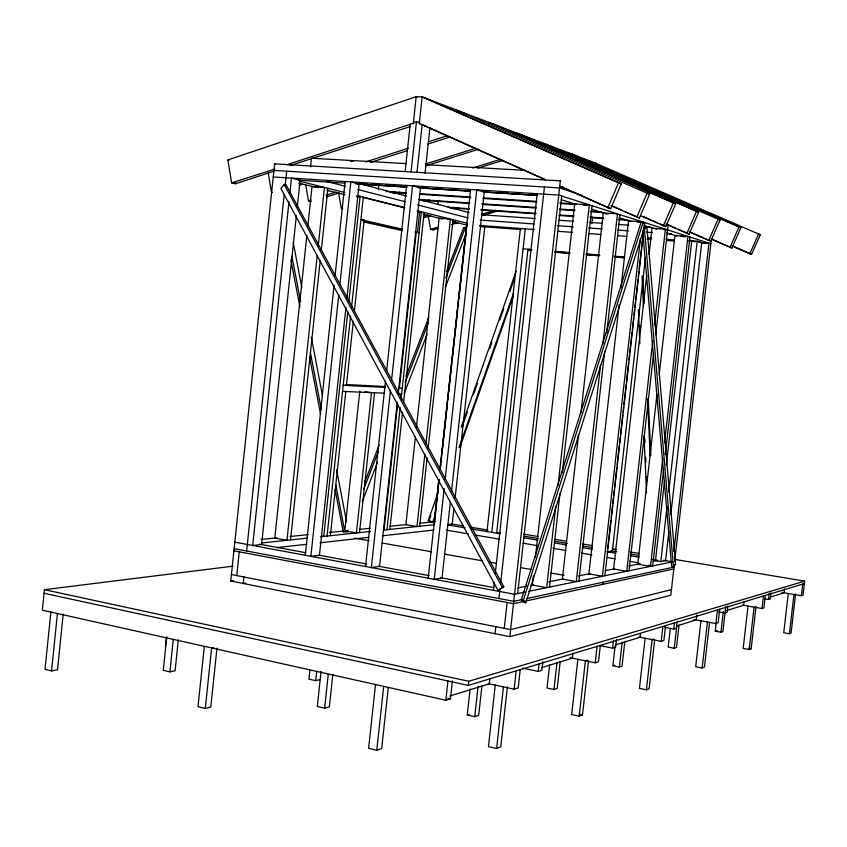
<?xml version="1.0" encoding="UTF-8"?>
<svg xmlns="http://www.w3.org/2000/svg" width="847" height="847" viewBox="0 0 847 847"><rect width="100%" height="100%" fill="white"/><g stroke="black" fill="none" stroke-linecap="round" stroke-linejoin="round"><path stroke-width="1.27" d="M233.02 566.177L44.425 589.692L42.35 610.158L445.84 700.236L450.477 698.786L452.436 680.882M50.852 612.053L45.029 669.331L51.572 670.919L57.522 669.786L63.207 613.959M51.572 670.919L57.416 613.524M165.419 646.674L166.372 637.611M166.764 636.806L163.28 670.326L169.876 671.872L175.096 670.771L178.315 639.909M169.876 671.872L173.243 639.58M204.328 646.314L197.997 706.673L205.281 708.452L210.776 707.065L216.97 648.177M205.281 708.452L211.623 647.944L213.815 647.51M674.276 564.822L670.813 595.24L509.83 636.648L230.733 580.989L274.619 163.82L560.905 180.909M236.747 575.568L239.246 551.81M243.883 576.976L243.195 583.467L245.81 583.096M246.625 550.995L284.168 194.852M285.143 185.652L286.667 171.168M288.975 201.734L252.692 545.489L261.596 544.536L296.355 215.794M289.939 192.544L291.463 178.114L300.103 180.295L297.329 206.594M310.51 166.88L311.431 158.241L406.454 163.619M306.889 235.127L274.788 538.078L286.964 540.291L317.202 255.635M307.863 225.948L312.024 186.605L324.443 187.431L318.176 246.456M290.532 539.92L320.23 260.453M321.341 249.96L327.895 188.299M305.28 555.283L334.078 285.132M335.052 275.953L345.121 181.523M338.768 294.872L310.87 556.331L319.446 555.261L345.947 307.366M339.891 284.37L350.827 181.883L359.117 184.074L346.921 298.186M347.757 311.908L323.745 536.405L321.373 535.982M348.879 301.405L360.102 196.377L356.471 196.133M309.896 670.104L308.933 679.156L315.719 680.702L320.177 679.58M327.058 536.056L350.594 316.132M351.516 307.514L363.321 197.182M330.351 535.706L345.788 391.515M346.434 385.491L353.315 321.225M354.438 310.733L364.125 220.231L360.928 219.511M315.719 680.702L316.693 671.629M321.055 671.47L317.307 706.462L324.623 708.177L329.356 706.843L332.829 674.53M378.302 189.675L378.831 184.667M324.623 708.177L328.244 674.403M359.806 391.102L344.803 530.9L356.407 532.943L371.505 392.627L365.004 391.78M359.509 532.615L374.554 392.754M405.131 171.539L410.223 124.287M365.533 566.505L385.501 381.224M386.634 370.711L406.613 185.429M288.065 164.763L287.366 164.572L413.315 123.27L416.184 96.696L422.145 96.907L596.066 163.302L592.275 163.1M411.06 171.888L416.438 122.032M390.456 390.478L371.346 567.585L379.551 566.399L397.307 402.166M391.589 379.975L412.553 185.811L420.451 188.002L398.302 392.966M545.595 179.945L419.276 123.524L422.145 96.907L621.243 183.915L610.645 208.722L559.729 186.308L562.694 187.293L562.779 186.605M417.01 172.237L422.134 124.805L425.512 125.991M384.04 530.021L397.635 404.284M399.382 388.117L416.258 232.057L419.085 232.692M425.025 173.254L429.958 127.664M386.963 529.714L400.176 407.523M401.033 399.636L421.351 211.75L417.507 211.475M389.864 529.407L402.526 412.362M403.67 401.838L424.156 212.459M375.517 684.535L368.614 748.325L376.756 750.304L381.669 748.621L388.286 687.605M376.756 750.304L383.691 686.356M437.952 203.936L438.227 201.353M415.454 436.533L405.882 524.642L416.968 526.538L424.823 454.267M416.449 427.333L439.138 218.219L450.403 219.045L425.967 443.754M456.671 111.751L456.851 110.152L649.607 194.281L639.369 218.028L611.418 205.885M419.678 526.252L427.121 457.835M428.116 448.624L453.029 219.701L448.031 219.341M434.236 521.741L438.82 479.73M439.964 469.227L466.602 225.048M428.19 578.173L438.937 479.688M440.08 469.185L470.593 189.495M434.395 523.414L437.401 495.834M437.687 493.208L438.27 487.957M438.555 485.331L439.127 480.08M440.271 469.577L440.842 464.325M441.128 461.7L441.7 456.448M441.986 453.823L447.576 402.621M447.862 399.996L448.434 394.744M448.719 392.119L451.006 371.113M451.292 368.487L451.864 363.236M452.16 360.61L457.74 309.409M458.026 306.783L458.598 301.521M458.883 298.896L461.181 277.89M461.467 275.264L467.046 224.063M444.156 488.528L434.246 579.306L442.049 577.982L450.382 501.858M445.162 479.317L476.766 189.887L484.251 192.089L451.525 491.355M488.751 123.937L488.92 122.392L675.694 203.82L665.795 226.594L640.734 215.731M453.981 508.295L452.256 524.071L447.512 524.589M455.135 497.771L484.78 226.848L480.185 225.683M445.84 700.236L447.947 680.946M517.136 134.715L517.295 133.233L698.69 212.226L689.098 234.153L665.795 224.063M44.065 593.271L468.306 685.371L468.762 681.263L804.65 581.137L803.009 595.208L801.368 595.737L781.897 592.402M487.004 531.567L520.386 228.478M481.964 685.583L478.682 715.344L474.754 716.689L467.237 714.995L470.096 689.045M491.811 532.382L525.278 228.838M474.754 716.689L478.047 686.79M493.42 590.317L494.288 582.44M495.304 573.25L537.199 193.719M543.605 144.763L543.763 143.334L720.056 220.04L710.749 241.173L689.987 232.205M489.862 678.627L489.291 683.825L449.778 696.012M495.061 633.704L495.834 626.674M498.947 598.533L500.016 588.877M500.736 582.312L544.43 186.975M495.262 685.107L488.454 746.609L496.607 748.526L500.736 746.906L507.395 686.864M504.261 628.336L507.12 602.482M496.607 748.526L503.446 686.864M509.83 636.648L560.343 180.718M517.655 593.609L561.73 196.038M569.523 154.609L569.671 153.222L740.903 227.663L731.882 248.023L711.819 239.362M488.348 683.614L514.15 689.172L516.183 670.866M520.217 669.649L518.195 687.849L514.15 689.172M533.345 575.854L532.318 585.055L546.654 587.67L555.717 506.39M535.389 557.453L574.679 203.905L589.311 204.868L558.057 485.416M593.726 163.81L593.874 162.465L760.31 234.757L751.554 254.396L732.147 246.032M522.684 668.156L538.216 671.385L539.041 664.006M549.534 587.077L559.941 493.716M562.292 472.679L592.053 205.736M542.863 661.666L541.911 670.231L538.216 671.385M591.873 223.724L592.604 217.171M549.618 664.789L547.014 688.029L553.98 689.511L557.188 688.41L560.216 661.359M578.501 434.723L562.376 579.104L576.278 581.593L600.544 364.898M581 412.415L603.286 212.904L617.463 213.868L602.895 343.882M553.98 689.511L557.019 662.343M578.935 581.053L604.684 351.251M606.738 332.86L619.983 214.672M572.932 653.153L572.371 658.172L541.657 667.648M577.866 659.284L571.672 714.529L579.179 716.17L582.492 714.868L588.549 661.062M619.104 304.835L588.909 573.864L602.418 576.235L640.374 238.875M621.02 287.779L628.527 220.845L643.201 221.935L644.98 225.471L525.765 602.81L523.658 602.418L521.265 599.867L641.221 221.798M579.179 716.17L585.393 660.798L587.596 660.099M602.715 584.356L602.948 582.26M607.754 547.893L610.867 520.28M611.163 517.655L612.487 505.818M612.783 503.182L613.376 497.93M613.673 495.294L614.266 490.042M614.562 487.406L616.785 467.682M617.082 465.056L619.295 445.331M619.591 442.706L620.184 437.444M620.48 434.807L622.704 415.083M623 412.457L623.593 407.195M623.89 404.57L626.102 384.845M626.399 382.219L628.622 362.495M628.919 359.859L629.512 354.597M629.808 351.971L632.021 332.246M632.317 329.621L633.651 317.784M633.948 315.158L634.541 309.896M634.837 307.26L635.43 302.008M635.726 299.372L637.95 279.648M638.236 277.022L638.829 271.76M639.125 269.134L641.348 249.41M641.645 246.784L642.682 237.573M604.885 575.738L643.455 233.063M643.9 229.124L644.641 222.56M569.883 657.664L595.24 662.788L597.093 646.367M600.343 645.382L598.501 661.729L595.24 662.788M645.446 257.361L612.37 550.974L607.31 551.842M646.695 275.423L613.609 568.983L626.748 571.259L652.804 340.6M649.056 254.449L652.01 228.245L665.382 229.198L654.572 324.867M599.634 645.605L612.603 648.156L613.482 640.385M624.842 641.327L622.037 666.166L619.358 667.087L612.879 665.774L615.102 646.123M616.489 639.485L615.621 647.224L612.603 648.156M629.046 570.783L653.64 353.135M655.716 334.787L668.124 224.995M619.358 667.087L622.174 642.153M656.944 394.575L637.749 564.208L650.507 566.389L662.735 458.587M659.178 374.85L674.953 235.466L687.933 236.408L664.524 442.812M640.459 633.577L640.036 637.272L615.716 644.779M663.656 468.984L652.656 565.944L648.834 565.298M665.287 454.574L689.966 237.065M645.128 638.257L639.443 688.389L646.388 689.829L649.12 688.759L654.657 640.004M664.546 480.715L655.462 560.703L660.798 561.603L665.562 560.65L668.844 531.736M666.324 464.982L691.777 240.76L697.208 241.162L701.729 242.591L670.792 514.648M660.798 561.603L667.065 506.453M668.707 492.001L697.208 241.162M646.388 689.829L652.095 639.591L653.905 639.009M639.178 637.103L661.2 641.338L662.894 626.441M673.863 551.355L708.95 243.131L698.849 242.38M665.573 625.626L663.879 640.459L661.2 641.338M674.667 561.434L711.364 239.172M670.273 628.686L668.177 647.087L674.233 648.262L676.499 647.479L679.04 625.171M664.715 627.352L673.799 629.056L674.53 622.619M677.028 621.857L676.298 628.273L673.799 629.056M674.233 648.262L676.859 625.255M696.795 615.007L696.223 619.93L676.742 625.944M700.956 620.798L695.705 666.695L702.163 667.976L704.45 667.076L709.553 622.577M702.163 667.976L707.436 621.984M693.831 619.485L715.895 623.54L717.462 609.914M725.752 606.558L722.883 631.576L720.935 632.233L715.26 631.184L716.149 623.403M719.706 609.237L718.14 622.81L715.895 623.54M720.935 632.233L723.327 611.47M727.869 605.923L727.118 612.402L725.011 613.059L718.51 611.894M744.058 601.55L743.624 605.298L726.631 610.539M748.049 606.081L743.158 648.4L749.193 649.543L751.141 648.781L756.022 606.537M749.193 649.543L754.095 607.151M742.501 605.097L761.993 608.548L763.454 595.992M765.349 595.409L763.899 607.934L761.993 608.548M764.597 598.797L768.504 599.485L769.203 593.461M771.003 592.921L770.304 598.924L768.504 599.485M784.587 588.919L784.142 592.784L770.23 597.071M788.292 593.493L783.729 632.751L789.393 633.789L791.066 633.133L795.619 593.948M789.393 633.789L793.967 594.467M801.368 595.737L802.734 584.091M525.765 602.81L523.372 600.258L643.201 221.935M431.483 522.006L428.275 520.46L438.375 491.8M461.223 427.004L516.13 271.252M429.577 519.126L430.89 515.4M462.06 427.015L467.322 412.076M473.462 394.649L477.412 383.447M489.704 348.593L491.895 342.368M499.804 319.965L503.753 308.763M509.894 291.336L513.843 280.135M432.552 522.525L435.633 513.79M458.968 447.671L513.578 292.977M433.41 522.44L434.723 518.703M459.805 447.661L513.494 295.614M362.23 501.71L377.508 462.293M404.241 393.294L427.153 334.163M445.3 287.355L466.305 233.147M364.845 481.827L379.191 444.971M405.957 376.163L428.9 317.18M446.581 271.718L463.785 227.483L465.352 227.599L445.766 278.007M346.899 532.498L347.852 530.042M363.617 489.471L378.418 451.356M405.173 382.505L428.571 322.262M607.828 207.811L618.458 182.899M636.775 217.192L647.044 193.349L649.607 194.281M663.413 225.821L673.333 202.962M686.875 233.433L696.499 211.432M708.685 240.506L718.012 219.299L720.056 220.04M729.966 247.398L739.008 226.975M749.775 253.814L758.541 234.111L760.31 234.757M642.651 230.479L671.692 567.035L673.471 567.331L675.535 564.229L646.896 226.869L644.927 226.721L643.328 228.351M284.211 184.54L280.855 188.5L498.068 590.528L503.827 586.802L285.873 184.445L284.211 184.54L502.271 587.352L503.827 586.802M646.896 226.869L644.503 229.304L673.471 567.331M498.068 590.528L502.271 587.352M467.237 714.995L469.217 714.328M612.879 665.774L614.678 665.17M715.26 631.184L717.208 630.517M274.269 171.062L235.508 183.746L231.644 182.846L227.864 159.945L416.184 96.696L417.031 97.013M231.644 182.846L274.788 169.114M290.299 165.514L410.435 126.51M365.788 161.904L408.286 148.278M428.286 141.862L447.036 135.848M299.002 185.324L302.453 184.223M370.806 162.338L407.333 150.65M427.491 144.202L450.159 136.949M305.735 184.815L308.456 200.792L310.944 200.008M325.979 195.286L336.079 192.11M425.406 164.053L475.591 148.289M326.762 196.875L339.351 192.925M367.122 184.212L363.861 184.953M425.946 165.768L478.502 149.294M393.029 192.513L395.549 191.729M472.594 167.971L500.376 159.395M399.805 192.142L396.025 193.296L393.072 193.105M477.909 168.087L503.107 160.327M422.589 200.326L425.109 199.564M520.789 170.543L523.308 169.781M429.154 199.924L425.395 201.067L422.505 200.866M468.306 685.371L804.364 583.604M423.32 216.43L428.031 215.022M451.599 207.991L454.108 207.25M423.659 217.785L430.7 215.689M458.026 207.557L454.225 208.69L450.699 208.447M428.095 215.276L430.594 229.315L437.423 227.314M453.441 222.613L455.75 221.935M481.297 214.429L495.23 210.342M430.594 229.315L433.166 229.918L437.698 228.584M451.377 224.571L458.259 222.56M482.483 215.456L498.915 210.638M671.459 589.607L510.603 629.586L231.411 574.52M673.81 568.951L513.483 603.678L233.91 550.794M522.79 599.39L513.737 601.317L234.143 548.644M526.665 598.564L674.021 567.077M524.854 592.138L514.521 594.255L234.82 542.165M528.729 591.344L672.084 561.963M517.792 587.924L526.823 586.135M530.688 585.372L533.271 584.864M548.75 581.804L562.937 578.999M578.427 575.939L590.031 573.641M605.52 570.582L614.551 568.792M628.739 565.987L640.353 563.689M653.249 561.138L657.854 560.238M230.733 580.989L233.349 580.629M500.037 532.763L496.638 533.187L527.967 249.219L531.249 250.003M276.747 547.617L306.879 544.25M319.975 542.779L368.434 537.358M382.844 535.749L433.929 530.031M261.702 542.969L307.525 538.12M320.621 536.733L370.361 531.471M383.458 530.084L434.511 524.685M261.045 539.475L276.789 537.866M289.907 536.522L308.266 534.648M329.25 532.498L347.619 530.614M359.424 529.407L369.917 528.327M389.588 526.315L406.634 524.568M419.752 523.224L435.496 521.614M428.275 520.46L432.341 521.921M413.463 121.904L419.413 122.159M342.537 391.378L384.57 393.188M398.768 393.802L401.647 393.929M345.491 384.506L385.65 386.539M343.183 385.332L385.194 387.407M398.323 388.064L402.261 388.254M426.242 164.742L525.225 170.342M350.467 161.226L353.104 161.375M273.92 170.385L559.549 187.907L582.588 195.509M273.232 176.959L558.755 195.085L710.845 243.735M359.234 183.365L361.87 183.534M372.426 184.201L375.062 184.371M385.607 185.048L388.244 185.218M398.799 185.885L401.436 186.054M425.173 187.568L427.809 187.738M505.617 192.703L508.264 192.872M532.001 194.387L534.637 194.556M359.827 184.053L407.174 187.081M420.334 187.918L470.307 191.126M483.468 191.962L537.39 195.413L483.351 192.025M298.599 180.199L344.793 183.153M355.719 183.852L406.814 187.123M418.693 187.886L470.159 191.189M386.063 191.454L405.798 192.756M420.271 193.709L470.286 197.002M483.446 197.859L536.087 201.332M559.772 202.888L574.255 203.841M390.065 192.311L406.274 193.381M419.466 194.259L470.911 197.647M482.779 198.431L536.871 202.01M560.619 203.576L575.124 204.529M317.996 187.642L298.832 183.323M583.541 205.175L587.183 205.419M418.714 199.511L469.99 202.973M481.827 203.778L535.728 207.43M559.391 209.029L575.177 210.098M590.952 211.168L601.465 211.877M421.139 200.231L469.047 203.481M482.229 204.371L536.267 208.044M559.994 209.654L574.499 210.638M590.317 211.708L603.498 212.597M356.407 196.716L359.7 196.938M605.849 213.709L608.421 213.889M448.179 207.24L469.196 208.701M481.011 209.527L536.183 213.359M559.825 215L574.277 216.006M590.041 217.097L603.18 218.007M618.935 219.108L625.51 219.564M450.191 207.896L469.312 209.23M481.17 210.056L535.177 213.815M558.882 215.466L573.366 216.472M590.497 217.668L603.667 218.59M618.151 219.595L628.696 220.326M637.156 222.041L640.893 222.295M481.52 214.736L535.442 218.568M559.115 220.252L573.578 221.279M589.353 222.401L602.503 223.333M618.289 224.455L628.813 225.207M644.588 226.329L649.85 226.7M417.762 212.004L420.324 212.184M656.658 229.114L644.175 225.778M663.932 229.632L667.574 229.897M480.133 220.061L534.023 223.979M557.188 225.662L573.461 226.848M588.739 227.959L602.376 228.944M617.664 230.056L628.665 230.86M646.579 232.163L652.328 232.586M666.79 233.634L671.565 233.984M680.903 236.398L686.091 236.779M479.55 225.44L534.51 229.526M558.258 231.295L572.784 232.374M588.612 233.55L600.491 234.439M617.527 235.699L626.886 236.398M647.743 237.954L651.692 238.24M666.144 239.32L674.032 239.902M688.484 240.982L692.655 241.289M480.058 226.488L520.799 229.537M646.992 238.97L650.941 239.256M666.716 240.442L674.604 241.024M702.036 243.078L707.065 243.46M361.722 220.051L364.125 220.231M523.065 248.827L530.974 249.463M554.711 251.368L569.205 252.544M586.346 253.92L599.528 254.979M614.022 256.154L624.567 257.001M528.073 249.6L532.011 249.918M555.685 251.824L570.147 252.988M585.933 254.259L599.083 255.328M614.858 256.599L624.059 257.34M527.543 249.674L531.482 249.992M555.134 251.898L569.586 253.073M586.664 254.449L599.803 255.508M614.255 256.673L624.768 257.52M528.581 250.119L531.196 250.331M554.796 252.247L569.216 253.412M586.251 254.788L599.358 255.847M615.091 257.117L624.26 257.859M523.679 534.108L537.983 536.511M554.901 539.338L566.601 541.297M582.217 543.912L592.625 545.648M612.137 548.92L616.034 549.565M630.348 551.969L639.453 553.493M674.572 559.369L804.65 581.137M451.504 523.954L463.214 525.913M471.027 527.226L487.936 530.074M524.367 536.193L538.681 538.597M554.298 541.212L567.31 543.403M582.916 546.029L592.021 547.554M611.545 550.836L616.743 551.704M631.057 554.107L638.86 555.42M663.434 560.291L672.666 561.847M448.148 525.024L465.056 527.872M471.557 528.962L500.164 533.79M523.573 537.729L537.877 540.142M554.785 542.991L566.495 544.96M582.101 547.586L592.498 549.343M606.801 551.757L615.907 553.282M630.21 555.696L639.316 557.231M652.211 559.401L656.457 560.121M446.263 530.116L468.37 533.875M476.173 535.209L499.571 539.19M522.97 543.171L537.273 545.606M552.879 548.253L565.881 550.465M581.476 553.123L591.873 554.891M607.479 557.548L615.282 558.882M629.575 561.307L638.68 562.863M354.84 538.163L369.123 540.693M382.113 543.012L431.483 551.778M444.474 554.086L482.144 560.788M489.937 562.175L496.427 563.329M521.106 567.712L531.503 569.565M550.984 573.027L563.975 575.335M259.457 544.145L305.629 552.699M318.631 555.113L366.719 564.017M378.418 566.188L429.111 575.589M440.8 577.749L494.087 587.627M521.265 599.867L523.372 600.258M748.737 648.326L751.141 648.781M44.425 589.692L468.762 681.263M580.004 714.317L582.492 714.868M447.894 698.214L450.477 698.786M364.189 221.289L402.325 229.886M364.178 222.041L402.452 230.649M361.733 219.955L402.24 229.124M414.903 231.993L417.433 232.565L419.699 211.634L417.169 210.998M272.374 192.364L271.474 192.153L268.245 172.841M308.456 200.792L311.368 201.47M342.675 208.775L341.309 208.457L338.652 193.01M326.995 190.331L344.92 194.789M423.002 214.206L442.198 218.981M452.446 221.533L466.528 225.037M300.018 181.29L344.708 192.513M357.476 195.721L404.718 207.579M417.486 210.787L467.29 223.29M362.844 197.383L404.538 207.833M227.864 159.945L229.082 160.252M327.164 181.607L345.364 186.298M357.73 189.484L405.342 201.755M417.571 204.91L468.507 218.028M274.619 163.82L275.317 164M290.161 165.313L291.093 165.557M358.387 183.354L406.74 196.133M419.466 199.5L469.1 212.618M561.233 199.67L576.532 204.487M591.397 209.167L606.473 213.91M619.041 217.87L630.909 221.596M666.811 232.904L676.88 236.069M689.458 240.029L695.196 241.829M413.315 123.27L413.95 123.493M419.276 123.524L419.911 123.757M572.011 154.122L740.903 227.663M519.984 134.25L698.69 212.226M491.8 123.493L675.694 203.82M425.522 98.188L621.243 183.915M732.316 245.895L751.554 254.396M712.073 239.256L728.42 246.488M729.288 246.869L731.882 248.023M689.447 231.729L710.749 241.173M667.161 224.413L675.355 228.044M678.098 229.262L682.671 231.295M683.582 231.707L689.098 234.153M643.191 216.546L651.629 220.294M652.571 220.718L657.283 222.814M660.12 224.074L665.795 226.594M611.185 205.472L616.013 207.621M616.976 208.055L621.825 210.204M624.737 211.506L639.369 218.028M423.86 125.25L544.61 179.215M563.689 187.738L579.517 194.81M580.513 195.255L585.499 197.489M586.495 197.933L600.544 204.212M601.55 204.656L604.578 206.012M605.584 206.456L610.645 208.722M290.87 259.997L299.87 306.688M309.61 357.265L320.611 414.331M335.105 489.555L343.342 532.361M293.2 242.358L301.881 287.842M311.315 337.233L322.474 395.718M336.619 469.799L346.539 521.784M291.897 256.26L300.621 301.68M310.341 352.278L321.309 409.376M335.772 484.632L344.994 532.647M432.955 228.743L433.166 229.918M235.265 182.317L235.508 183.746M642.767 276.249L644.006 303.957M648.262 398.948L650.803 455.675M642.079 276.09L643.434 306.466M647.574 398.905L650.115 455.697M639.04 309.674L639.273 314.946M639.75 325.481L639.93 329.43M644.811 438.767L644.98 442.727M645.626 457.211L645.869 462.483M646.515 476.977L646.684 480.927M638.352 309.547L639.877 343.829M643.995 436.141L646.536 492.848"/></g></svg>
